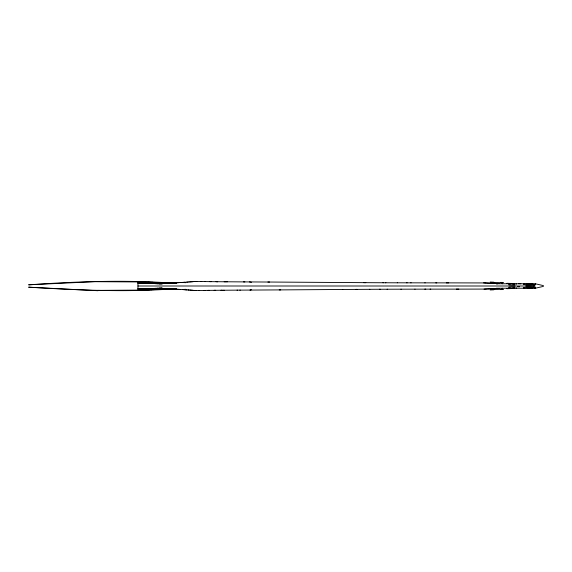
<?xml version="1.0" encoding="UTF-8"?>
<svg xmlns="http://www.w3.org/2000/svg" width="572" height="572" viewBox="0 0 572 572"><rect width="100%" height="100%" fill="white"/><g stroke="black" fill="none" stroke-linecap="round" stroke-linejoin="round"><path stroke-width="0.86" d="M533.683 284.885L535.049 284.885L535.313 283.769L543.4 285.614L543.4 286.386L535.313 288.231L496.367 288.231M531.91 287.773L535.049 287.115L535.313 288.231M250.472 289.954L251.501 289.725M249.957 290.068L250.629 289.925M201.73 281.538L195.374 281.445L184.613 282.282M194.737 281.503L194.294 281.546M185.693 289.303L184.499 289.403M184.67 289.389L183.34 289.503M193.357 281.624L192.807 281.674M183.49 289.489L182.768 289.554M192.621 281.689L192.07 281.731M180.244 289.439L182.854 289.546M191.684 281.767L191.22 281.803M190.776 281.839L190.29 281.874M189.296 281.953L188.731 281.996M187.544 282.082L186.837 282.132M184.892 282.268L182.475 282.425L183.283 282.368M183.669 282.346L184.341 282.303M182.647 282.411L179.501 282.611M180.352 282.554L181.059 282.511M178.764 282.654L179.644 282.604M178.021 282.704L178.936 282.647M178.228 282.69L176.112 282.811M176.82 282.775L177.527 282.732M175.404 282.854L176.534 282.79M174.31 282.918L175.79 282.833M29.315 287.215L28.6 287.187C77.685 290.083 126.812 292.514 175.933 288.645M174.696 282.897L172.823 282.997M173.995 282.933L171.171 283.083M171.879 283.047L172.58 283.011M175.969 288.653L168.719 289.01M174.839 288.703L175.432 288.674M171.343 283.076L167.296 283.262M170.821 283.104L169.762 283.154M176.04 288.667L171.936 288.86M484.026 289.103L486.364 288.996M484.448 289.082L456.356 289.125M170.613 288.924L172.158 288.853M486.236 288.996L487.294 288.946M484.963 289.06L485.9 289.017M169.791 288.96L170.978 288.91M169.948 288.953L167.367 289.075M488.009 288.917L489.775 288.839M487.122 288.96L496.782 288.545M168.704 283.204L166.588 283.29M166.23 289.117L168.011 289.039M165.051 289.167L166.645 289.103M490.261 288.817L492.235 288.731M164.657 289.189L165.322 289.16M165.83 289.139L163.27 289.246M162.076 289.296L163.335 289.246M164.672 289.189L162.677 289.268M160.703 288.188L162.212 288.124M161.433 288.159L157.171 288.324M161.476 289.318L162.141 289.289M159.917 289.382L161.604 289.318M158.93 289.425L159.996 289.382M495.166 288.61L497.647 288.517M164.479 283.369L166.952 283.276M155.033 288.402L159.903 288.216M162.076 288.116L159.195 288.231M157.786 288.302L156.37 288.352M157.858 289.461L159.216 289.411M158.158 289.453L152.953 289.647M496.904 288.545L499.349 288.452M29.315 284.784L28.6 284.813L94.687 281.689L140.283 281.946M29.587 284.777C78.314 281.388 127.191 279.708 175.969 283.347M166.216 283.304L137.959 283.169L137.959 288.831L140.977 288.846L137.959 288.917L137.988 290.118L97.705 290.383M155.963 288.352L148.034 288.638M152.066 288.51L154.354 288.41M151.087 289.711L153.103 289.639M149.499 289.768L151.802 289.689M502.059 288.352L502.795 288.324M152.76 288.46L153.16 288.445M137.959 288.831L139.954 288.767M150.05 288.574L151.165 288.517M148.062 289.818L150.078 289.747M147.054 289.847L148.348 289.804M138.617 288.81L140.619 288.746M149.971 288.553L150.372 288.545M148.627 288.624L140.09 288.867M147.197 289.847L143.744 289.954M145.045 289.911L142.585 289.99M164.121 283.376L163.07 283.412M140.512 288.753L151.53 288.51M147.583 288.631L146.017 288.703M141.291 288.724L141.963 288.71M143.029 289.975L140.004 290.061M508.672 288.131L509.488 288.102M508.379 288.138L508.858 288.124M144.795 288.717L145.195 288.703M142.635 288.688L143.307 288.667M143.586 288.753L145.009 288.731M141.012 290.033L142.02 290.004M138.996 290.09L140.283 290.054M510.274 288.081L509.33 288.109M142.785 288.774L143.186 288.76M141.477 288.81L142.993 288.788M137.981 290.118L139.132 290.09M143.987 288.653L144.666 288.631M138.967 288.896L139.968 288.867M145.345 288.617L146.024 288.603M512.712 288.016L515.057 287.966M146.704 288.588L147.39 288.574M160.61 283.462L149.456 283.469M148.076 288.56L150.15 288.524M516.652 287.93L516.223 287.938M196.074 290.547L193.758 290.412M199.17 290.497L195.109 290.533M198.877 290.505L199.578 290.49M198.548 290.505L204.926 290.419M203.496 290.44L209.323 290.369M150.929 288.51L157.8 288.495M208.122 290.383L222.258 290.247M214.121 290.319L215.694 290.304M523.308 287.845L527.341 287.816M530.823 287.78L531.274 287.78M220.956 290.254L224.174 290.233M530.902 287.78L527.234 287.816M152.252 288.502L167.296 288.738M531.567 287.773L532.01 287.773M531.66 287.773L531.159 287.78M223.652 290.24L237.48 290.14M342.571 289.475L356.992 289.382M279.229 289.911L342.75 289.475M369.591 289.31L380.351 289.26M237.065 290.147L240.29 290.126M356.091 289.389L369.862 289.31M239.84 290.126L280.695 289.897M387.108 289.232L401.244 289.189M379.486 289.268L387.559 289.232M533.361 287.115L535.049 287.115L533.769 287.115M414.843 289.16L425.761 289.146M400.901 289.189L415.079 289.16M435.771 282.868L448.713 282.875M446.324 282.868L484.963 282.94M535.313 283.769L496.367 283.769L497.74 283.769M518.697 283.769L519.433 283.769M520.17 283.769L520.892 283.769M526.397 283.769L527.42 283.769M528.414 283.769L529.386 283.769M137.959 286L533.469 286M532.153 287.773L533.469 287.773L533.469 284.227L532.01 284.227M534.984 288.231L534.312 288.231M430.08 289.139L458.801 289.125M424.81 289.146L430.73 289.139M406.663 282.825L411.125 282.833M410.767 282.833L425.182 282.854M424.81 282.854L436.779 282.868M533.604 284.556L535.049 284.885L533.361 284.885M385.421 282.761L397.397 282.804M397.29 282.797L407.178 282.825M249.456 281.925L251.501 282.275M243.515 281.896L269.612 282.039M365.815 282.668L267.903 282.025M363.656 282.654L383.447 282.754M382.933 282.747L385.914 282.761M226.433 281.781L244.866 281.903M531.159 284.22L531.567 284.227M531.409 284.22L535.049 284.885M527.341 284.184L523.308 284.155M224.174 281.767L227.391 281.796M530.973 284.22L527.398 284.184M217.396 281.71L225.74 281.781M530.902 284.22L531.274 284.22M527.234 284.184L527.634 284.191M216.009 281.696L217.703 281.717L209.774 281.638M211.318 281.653L200.529 281.524M158.501 288.502L159.91 288.524M204.49 281.574L205.341 281.581M195.881 281.453L196.818 281.467M195.374 281.445L196.074 281.453M516.652 284.07L516.223 284.062M148.076 283.44L148.77 283.455M515.057 284.034L512.712 283.984M137.959 283.111L139.468 283.14M147.39 283.426L145.345 283.383M98.012 290.719L29.587 287.223M140.09 283.133L137.959 283.083L137.988 281.882L139.132 281.91M138.967 283.104L142.378 283.219M139.968 283.133L142.228 283.19M143.987 283.347L144.666 283.369M510.274 283.919L509.33 283.891M140.004 281.939L141.434 281.975M141.985 283.183L151.058 283.455M142.635 283.312L145.009 283.269M144.394 283.276L144.795 283.283M163.07 288.588L164.121 288.624M508.379 283.862L508.858 283.876M508.672 283.869L509.488 283.898M141.012 281.967L142.585 282.01M142.02 281.996L144.037 282.053M141.291 283.276L141.963 283.29M145.595 283.312L147.025 283.326M146.79 283.347L147.19 283.354M143.744 282.046L145.045 282.089M144.895 282.082L148.348 282.196M139.954 283.233L140.619 283.254M147.984 283.383L149.571 283.433M148.062 282.182L149.499 282.232M150.765 283.469L152.359 283.526M164.479 288.631L165.53 288.667M149.07 282.218L151.087 282.289M150.65 282.275L154.24 282.404M150.765 283.447L155.555 283.633M152.066 283.49L153.954 283.576M502.059 283.648L502.795 283.676M151.802 282.311L152.953 282.353M154.111 282.396L155.341 282.439M154.075 283.562L162.076 283.884M155.033 283.598L160.253 283.798M496.782 283.455L499.349 283.548M155.176 282.432L156.049 282.468M155.713 282.454L157.858 282.539M157.457 282.518L158.508 282.561M156.728 283.662L157.429 283.683M495.166 283.39L496.038 283.426M496.904 283.455L489.775 283.161M158.394 282.561L159.466 282.597M159.216 282.589L161.325 282.675M162.755 282.732L164.293 282.797M159.302 283.755L162.212 283.876M166.588 288.71L167.996 288.767M161.068 282.661L165.444 282.847M490.662 283.197L491.541 283.24M164 282.782L166.402 282.883M165.98 282.868L167.303 282.925M167.682 288.753L168.704 288.796M489.274 283.14L486.236 283.004M490.261 283.183L487.122 283.04M166.824 282.904L168.011 282.961M167.367 282.925L175.833 283.347M168.332 282.968L171.636 283.126M169.291 283.018L169.948 283.047M168.411 288.781L169.405 288.831M485.342 282.961L486.364 283.004M171.271 283.104L175.633 283.34M169.14 288.817L174.696 289.103M483.554 282.875L484.026 282.897M484.448 282.918L485.9 282.983M175.432 283.326L176.04 283.333M171.171 288.917L173.287 289.024M173.566 289.039L175.404 289.146M175.046 289.125L176.112 289.189M175.79 289.167L178.228 289.31M176.534 289.21L177.277 289.253M178.021 289.296L179.501 289.389M178.936 289.353L180.352 289.446M182.475 289.575L183.469 289.639M183.283 289.632L184.341 289.697M184.084 289.682L186.064 289.818M184.892 289.732L188.109 289.961M186.257 289.825L186.644 289.854M187.938 289.947L192.442 290.297M188.588 289.997L189.153 290.033M190.169 290.111L190.898 290.168M191.148 290.19L191.527 290.218M192.142 290.269L193.179 290.361M182.911 282.461L183.869 282.539M192.621 290.311L194.187 290.447M183.776 282.532L184.499 282.597M184.348 282.582L185.693 282.697M194.408 290.469L194.845 290.505M517.46 286.722A60.839 1.101 0.9 0 1 519.633 286.779M526.855 285.342A60.839 3.489 5.3 0 1 527.913 285.485M502.316 282.754A110.081 5.677 3.4 0 1 493.958 282.432M510.417 283.548A75.49 5.184 3.9 0 1 507.328 283.455M533.19 285.006A54.697 2.989 3.3 0 1 525.79 285.171M523.444 284.105A64.629 0.765 1.5 0 1 524.124 284.134M529.643 284.17A57.293 0.593 -0.2 0 1 528.549 284.191M503.589 282.461A53.217 1.144 1.7 0 1 500.464 282.396M512.355 283.455A68.826 3.997 3.5 0 1 506.828 283.297M515.014 285.07A100.794 7.129 3.9 0 1 508.865 284.899M493.865 282.196A130.459 5.777 3.2 0 1 490.161 282.046M494.065 283.04A146.596 12.977 4.2 0 1 491.191 282.918M532.403 283.733A70.663 0.894 1.1 0 1 531.317 283.733M493.958 289.568A110.081 5.677 -3.4 0 1 502.316 289.246M507.328 288.545A75.49 5.184 -3.9 0 1 510.417 288.452M525.79 286.829A54.697 2.989 -3.3 0 1 533.19 286.994M524.124 287.866A64.629 0.765 -1.5 0 1 523.444 287.895M528.549 287.809A57.293 0.593 0.2 0 1 529.643 287.83M500.464 289.604A53.217 1.144 -1.7 0 1 503.589 289.539M506.828 288.703A68.826 3.997 -3.5 0 1 512.355 288.545M508.865 287.101A100.794 7.129 -3.9 0 1 515.014 286.93M490.161 289.954A130.459 5.777 -3.2 0 1 493.865 289.804M491.191 289.082A146.596 12.977 -4.2 0 1 494.065 288.96M531.317 288.267A70.663 0.894 -1.1 0 1 532.403 288.267"/></g></svg>
